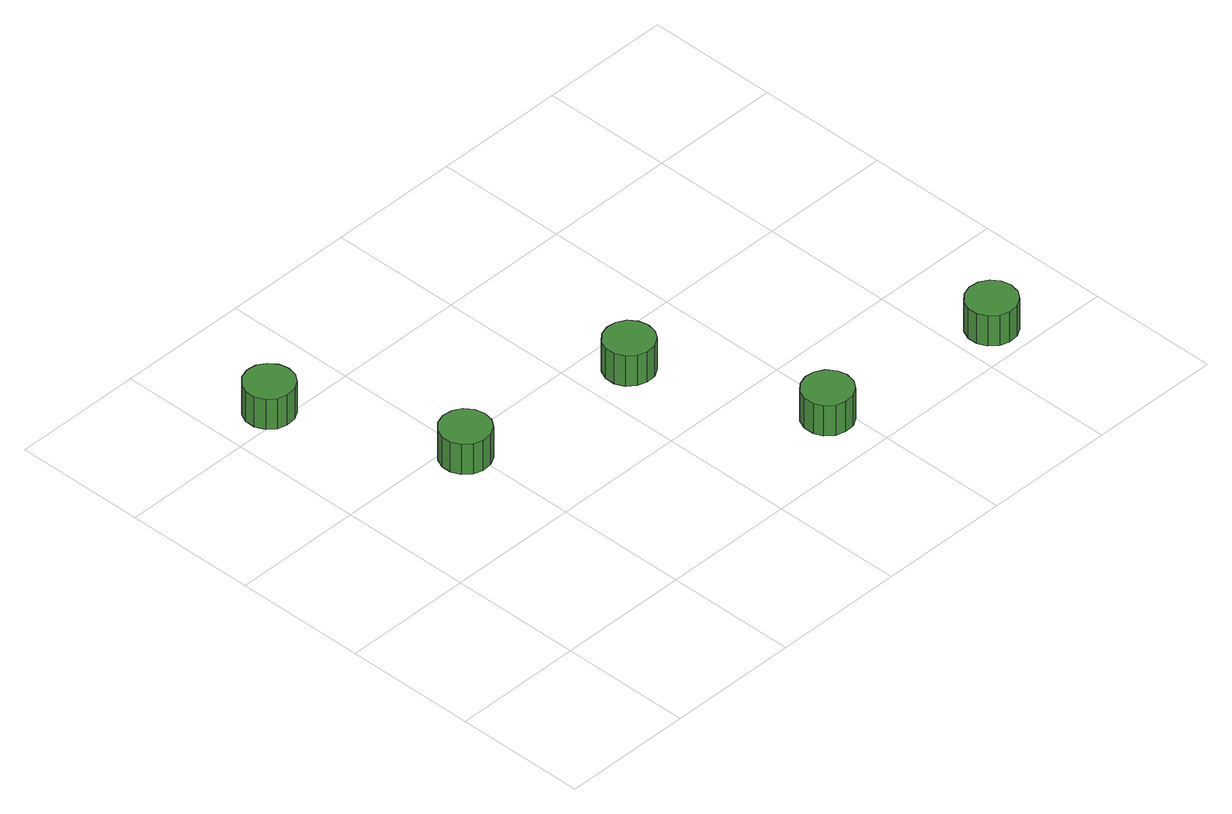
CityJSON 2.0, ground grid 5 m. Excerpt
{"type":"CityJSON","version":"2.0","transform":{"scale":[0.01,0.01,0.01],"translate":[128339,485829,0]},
"CityObjects":{
"tree1":{"type":"SolitaryVegetationObject","attributes":{"function":"something"},"geometry":[{"type":"MultiSurface","lod":"1","boundaries":[[[0,1,2,3,4,5,6,7,8,9,10,11,12,13,14]],[[15,16,17,18,19,20,21,22,23,24,25,26,27,28,29]],[[0,29,28,1]],[[1,28,27,2]],[[2,27,26,3]],[[3,26,25,4]],[[4,25,24,5]],[[5,24,23,6]],[[6,23,22,7]],[[7,22,21,8]],[[8,21,20,9]],[[9,20,19,10]],[[10,19,18,11]],[[11,18,17,12]],[[12,17,16,13]],[[13,16,15,14]],[[14,15,29,0]]]}]},
"tree2":{"type":"SolitaryVegetationObject","attributes":{"function":"something"},"geometry":[{"type":"MultiSurface","lod":"1","boundaries":[[[30,31,32,33,34,35,36,37,38,39,40,41,42,43,44]],[[45,46,47,48,49,50,51,52,53,54,55,56,57,58,59]],[[30,59,58,31]],[[31,58,57,32]],[[32,57,56,33]],[[33,56,55,34]],[[34,55,54,35]],[[35,54,53,36]],[[36,53,52,37]],[[37,52,51,38]],[[38,51,50,39]],[[39,50,49,40]],[[40,49,48,41]],[[41,48,47,42]],[[42,47,46,43]],[[43,46,45,44]],[[44,45,59,30]]]}]},
"tree3":{"type":"SolitaryVegetationObject","attributes":{"function":"something"},"geometry":[{"type":"MultiSurface","lod":"1","boundaries":[[[60,61,62,63,64,65,66,67,68,69,70,71,72,73,74]],[[75,76,77,78,79,80,81,82,83,84,85,86,87,88,89]],[[60,89,88,61]],[[61,88,87,62]],[[62,87,86,63]],[[63,86,85,64]],[[64,85,84,65]],[[65,84,83,66]],[[66,83,82,67]],[[67,82,81,68]],[[68,81,80,69]],[[69,80,79,70]],[[70,79,78,71]],[[71,78,77,72]],[[72,77,76,73]],[[73,76,75,74]],[[74,75,89,60]]]}]},
"tree4":{"type":"SolitaryVegetationObject","attributes":{"function":"something"},"geometry":[{"type":"MultiSurface","lod":"1","boundaries":[[[90,91,92,93,94,95,96,97,98,99,100,101,102,103,104]],[[105,106,107,108,109,110,111,112,113,114,115,116,117,118,119]],[[90,119,118,91]],[[91,118,117,92]],[[92,117,116,93]],[[93,116,115,94]],[[94,115,114,95]],[[95,114,113,96]],[[96,113,112,97]],[[97,112,111,98]],[[98,111,110,99]],[[99,110,109,100]],[[100,109,108,101]],[[101,108,107,102]],[[102,107,106,103]],[[103,106,105,104]],[[104,105,119,90]]]}]},
"tree5":{"type":"SolitaryVegetationObject","attributes":{"function":"something"},"geometry":[{"type":"MultiSurface","lod":"1","boundaries":[[[120,121,122,123,124,125,126,127,128,129,130,131,132,133,134]],[[135,136,137,138,139,140,141,142,143,144,145,146,147,148,149]],[[120,149,148,121]],[[121,148,147,122]],[[122,147,146,123]],[[123,146,145,124]],[[124,145,144,125]],[[125,144,143,126]],[[126,143,142,127]],[[127,142,141,128]],[[128,141,140,129]],[[129,140,139,130]],[[130,139,138,131]],[[131,138,137,132]],[[132,137,136,133]],[[133,136,135,134]],[[134,135,149,120]]]}]}
},
"vertices":[
[274,1542,206],[266,1579,206],[243,1610,206],[210,1630,206],[172,1634,206],[135,1622,206],[107,1596,206],[91,1561,206],[91,1522,206],[107,1487,206],[135,1461,206],[172,1450,206],[210,1454,206],[243,1473,206],[266,1504,206],[266,1504,77],[243,1473,77],[210,1454,77],[172,1450,77],[135,1461,77],[107,1487,77],[91,1522,77],[91,1561,77],[107,1596,77],[135,1622,77],[172,1634,77],[210,1630,77],[243,1610,77],[266,1579,77],[274,1542,77],
[564,928,193],[556,966,193],[533,997,193],[500,1016,193],[461,1020,193],[425,1008,193],[396,982,193],[381,947,193],[381,909,193],[396,874,193],[425,848,193],[461,836,193],[500,840,193],[533,859,193],[556,890,193],[556,890,64],[533,859,64],[500,840,64],[461,836,64],[425,848,64],[396,874,64],[381,909,64],[381,947,64],[396,982,64],[425,1008,64],[461,1020,64],[500,1016,64],[533,997,64],[556,966,64],[564,928,64],
[1244,835,212],[1236,873,212],[1214,904,212],[1180,923,212],[1142,927,212],[1106,916,212],[1077,890,212],[1061,855,212],[1061,816,212],[1077,781,212],[1106,755,212],[1142,743,212],[1180,747,212],[1214,767,212],[1236,798,212],[1236,798,83],[1214,767,83],[1180,747,83],[1142,743,83],[1106,755,83],[1077,781,83],[1061,816,83],[1061,855,83],[1077,890,83],[1106,916,83],[1142,927,83],[1180,923,83],[1214,904,83],[1236,873,83],[1244,835,83],
[1534,211,187],[1526,248,187],[1503,280,187],[1470,299,187],[1432,303,187],[1395,291,187],[1366,265,187],[1351,230,187],[1351,191,187],[1366,156,187],[1395,131,187],[1432,119,187],[1470,123,187],[1503,142,187],[1526,173,187],[1526,173,58],[1503,142,58],[1470,123,58],[1432,119,58],[1395,131,58],[1366,156,58],[1351,191,58],[1351,230,58],[1366,265,58],[1395,291,58],[1432,303,58],[1470,299,58],[1503,280,58],[1526,248,58],[1534,211,58],
[2215,118,212],[2207,156,212],[2184,187,212],[2151,206,212],[2112,210,212],[2076,198,212],[2047,172,212],[2032,137,212],[2032,99,212],[2047,64,212],[2076,38,212],[2112,26,212],[2151,30,212],[2184,49,212],[2207,80,212],[2207,80,83],[2184,49,83],[2151,30,83],[2112,26,83],[2076,38,83],[2047,64,83],[2032,99,83],[2032,137,83],[2047,172,83],[2076,198,83],[2112,210,83],[2151,206,83],[2184,187,83],[2207,156,83],[2215,118,83]
]}
